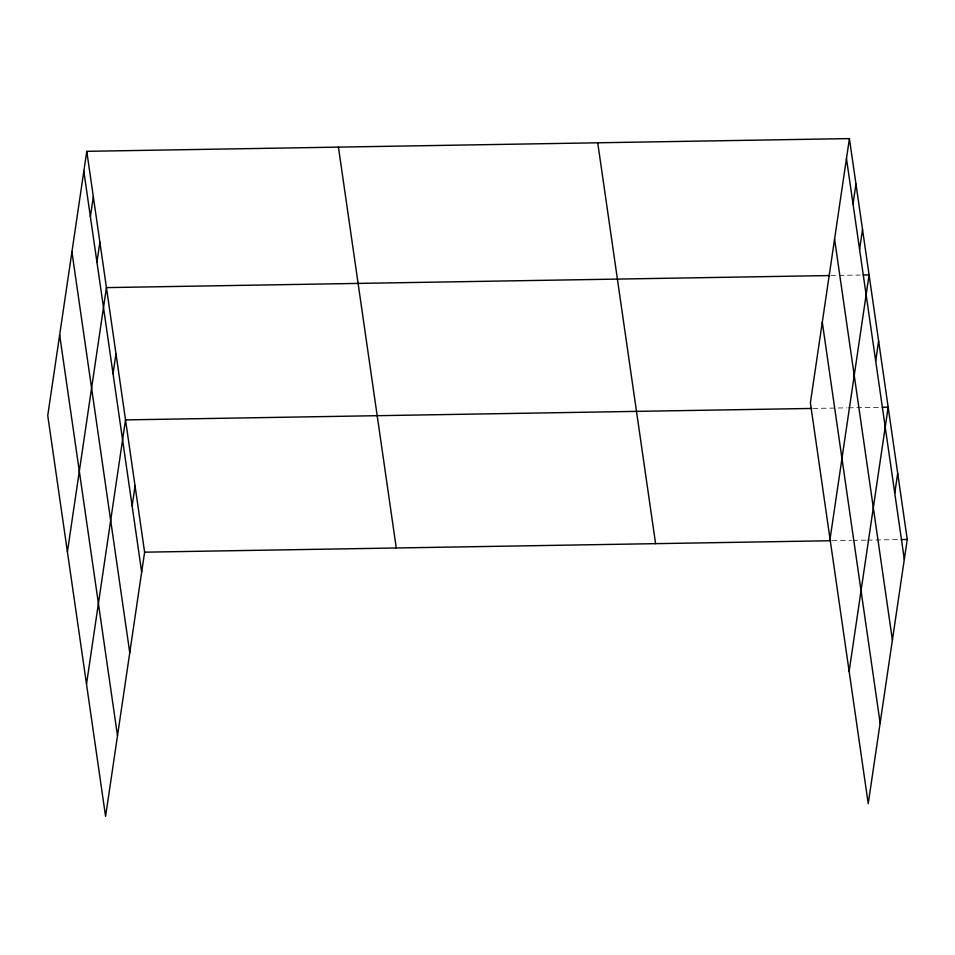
<?xml version="1.0" encoding="UTF-8"?>
<svg xmlns="http://www.w3.org/2000/svg" width="955" height="955" viewBox="0 0 955 955"><rect width="100%" height="100%" fill="white"/><g stroke="black" fill="none" stroke-linecap="round" stroke-linejoin="round"><path stroke-width="0.72" stroke-dasharray="4.78 3.58" d="M830.802 275.529L860.24 275.04M813.099 408.43L846.954 407.857M848.422 407.833L880.808 407.296M832.187 540.709L851.323 540.387M852.791 540.363L866.042 540.148M867.51 540.124L899.897 539.575"/><path stroke-width="1.43" d="M86.774 151.32L47.75 415.544L105.587 816.406L144.611 552.181L86.774 151.32L849.413 138.594L907.25 539.456L868.226 803.68L810.389 402.819L849.413 138.594M90.379 216.654L93.327 196.742M96.944 262.088L99.881 242.176M67.411 551.835L106.435 287.61L829.334 275.553M113.036 373.656L115.973 353.744M86.499 684.126L125.523 419.89L811.631 408.454M132.124 505.947L135.061 486.035M853.018 203.928L855.966 184.029M859.584 249.362L862.52 229.451M830.05 539.121L869.074 274.885L863.189 274.98M875.675 360.942L878.612 341.031M849.138 671.401L888.162 407.176L882.277 407.272M894.763 493.222L897.7 473.31M144.611 552.181L830.719 540.733M901.365 539.551L907.25 539.456M846.464 158.506L904.313 559.367M834.563 239.132L892.4 639.993M822.291 322.193L880.14 723.054M597.735 142.796L655.584 543.658M338.44 147.118L396.277 547.979M83.825 171.22L141.674 572.081M71.923 251.845L129.761 652.707M59.652 334.919L117.501 735.78"/></g></svg>
